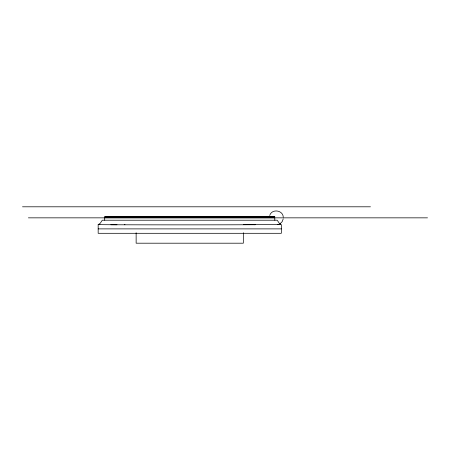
<?xml version="1.0" encoding="UTF-8"?>
<svg xmlns="http://www.w3.org/2000/svg" width="450" height="450" viewBox="0 0 450 450"><rect width="100%" height="100%" fill="white"/><g stroke="black" fill="none" stroke-linecap="round" stroke-linejoin="round"><path stroke-width="0.67" d="M283.236 218.874L282.127 221.743L279.906 223.858M269.696 215.482C271.744 208.524 282.971 209.981 283.281 217.159M98.792 224.229L100.282 223.222L102.268 220.208L277.234 220.208L279.225 223.222L280.71 224.229M254.509 224.719L255.004 224.719M22.5 206.803L370.457 206.803M104.698 216.433L274.809 216.433M104.698 216.872L274.809 216.872M104.698 217.755L274.809 217.8L274.809 220.208M28.389 217.845L427.5 217.845M98.156 228.887L281.346 228.887M124.504 224.719L124.993 224.719M281.334 224.505L281.334 233.303L98.168 233.303L98.168 224.505M243.326 232.734L243.326 243.197L136.136 243.197L136.136 232.734M104.698 217.845L104.698 220.208M98.859 224.499A92.739 0.416 -0.1 0 1 98.201 224.449M117.017 224.758A92.762 0.366 -0.1 0 1 99.894 224.499M255.392 224.719A91.136 0.298 0 0 1 110.829 224.752M279.09 224.499A92.762 0.309 0 0 1 243.489 224.657M277.729 224.438A92.739 0.366 0.1 0 1 280.603 224.499"/></g></svg>
